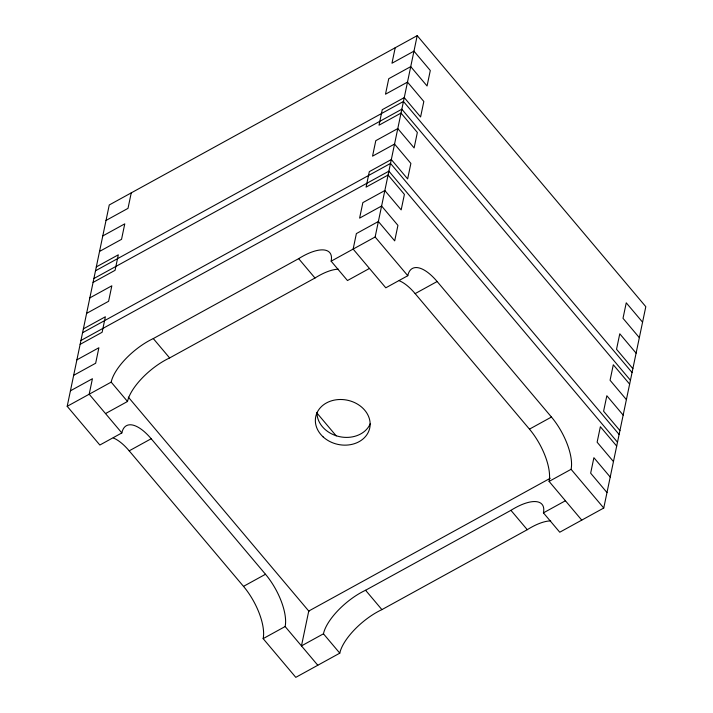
<?xml version="1.0" encoding="UTF-8"?>
<svg xmlns="http://www.w3.org/2000/svg" width="713" height="713" viewBox="0 0 713 713"><rect width="100%" height="100%" fill="white"/><g stroke="black" fill="none" stroke-linecap="round" stroke-linejoin="round"><path stroke-width="1.07" d="M317.793 665.256L285.138 626.54A41.381 17.157 61.2 0 0 265.494 574.268L151.192 438.745A41.381 17.157 61.2 0 0 121.843 432.934L99.847 445.028L67.191 406.312L109.249 204.97L417.203 35.65L645.809 306.688L603.751 508.03L559.758 532.219L543.422 512.861A41.381 16.399 -40.1 0 0 510.936 510.339L365.573 590.257A41.381 16.399 -40.1 0 0 323.461 633.804L301.465 645.898L308.747 611.05L550.302 478.236M131.245 192.875L128.01 208.356L106.014 220.451M395.207 47.744L391.972 63.234L413.968 51.14L430.296 70.498L427.06 85.988L410.733 66.63L388.737 78.724L385.492 94.205L407.497 82.111L423.825 101.478L420.59 116.959L404.253 97.601L382.257 109.695L379.022 125.185L401.018 113.091L417.355 132.449L414.119 147.939L397.783 128.581L375.787 140.675L372.551 156.156L394.547 144.062L410.884 163.429L407.64 178.91L391.312 159.552L369.316 171.646L366.081 187.136L388.077 175.042L404.405 194.399L401.169 209.889L384.842 190.531L362.846 202.626L359.61 218.116L381.607 206.021L397.934 225.379L394.699 240.869L378.371 221.502L356.375 233.597L353.14 249.087L385.795 287.811L407.791 275.717A41.381 17.157 61.2 0 1 437.14 281.519L551.452 417.043A41.381 17.157 61.2 0 1 571.086 469.314L603.751 508.03M67.191 406.312L111.183 382.123A41.381 16.399 -40.1 0 1 153.295 338.577L298.658 258.659A41.381 16.399 -40.1 0 1 331.144 261.181L375.136 236.992L417.203 35.65M102.779 235.941L124.775 223.846L121.54 239.336L99.544 251.431M96.308 266.92L118.305 254.826L115.069 270.316L93.073 282.41M95.497 270.788L403.451 101.478L632.057 372.516M93.884 278.533L401.829 109.214L630.444 380.261M89.838 297.891L111.834 285.797L108.599 301.287L86.603 313.381M83.368 328.871L105.364 316.777L102.128 332.267L80.132 344.361M82.556 332.739L390.51 163.429L619.116 434.467M80.943 340.484L388.888 171.173L617.503 442.212M76.897 359.842L98.893 347.748L95.658 363.238L73.662 375.332M70.427 390.822L92.423 378.728L89.187 394.218L121.843 432.934M105.515 413.576L127.511 401.481A41.381 16.399 -40.1 0 1 169.623 357.944L314.986 278.017A41.381 16.399 -40.1 0 1 338.417 269.211M369.468 268.445L347.472 280.539L331.144 261.181M113.278 437.96A41.381 17.157 61.2 0 1 129.196 450.839L151.192 438.745M399.235 280.735A41.381 17.157 61.2 0 1 415.144 293.613L437.14 281.519M129.196 450.839L243.498 586.362L265.494 574.268M415.144 293.613L529.456 429.137L551.452 417.043M243.498 586.362A41.381 17.157 61.2 0 1 263.142 638.634L285.138 626.54M529.456 429.137A41.381 17.157 61.2 0 1 549.09 481.409L571.086 469.314M543.422 512.861L565.418 500.767M263.142 638.634L295.797 677.35L339.789 653.161A41.381 16.399 -40.1 0 1 381.91 609.624L527.264 529.697A41.381 16.399 -40.1 0 1 550.694 520.891M642.573 322.178L626.246 302.82L623.01 318.31L639.338 337.668M636.103 353.158L619.775 333.791L616.54 349.281L632.868 368.639M629.632 384.129L613.305 364.771L610.07 380.261L626.397 399.619M623.162 415.109L606.834 395.742L603.599 411.232L619.927 430.59M616.692 446.08L600.364 426.722L597.129 442.212L613.456 461.569M610.221 477.059L593.893 457.701L590.658 473.182L606.986 492.549M375.136 236.992L407.791 275.717M549.09 481.409L581.755 520.125M298.658 258.659L314.986 278.017M510.936 510.339L527.264 529.697M316.857 412.934L336.206 435.875M153.295 338.577L169.623 357.944M365.573 590.257L381.91 609.624M128.295 397.105L309.023 611.371M111.183 382.123L127.511 401.481M323.461 633.804L339.789 653.161M370.359 423.504A27.584 22.593 11.8 0 1 339.771 436.704A27.584 22.593 11.8 0 1 316.973 412.39M323.069 436.837A27.584 22.593 11.8 0 0 369.093 430.322A27.584 22.593 11.8 0 0 336.081 399.806A27.584 22.593 11.8 0 0 323.069 436.837"/></g></svg>
